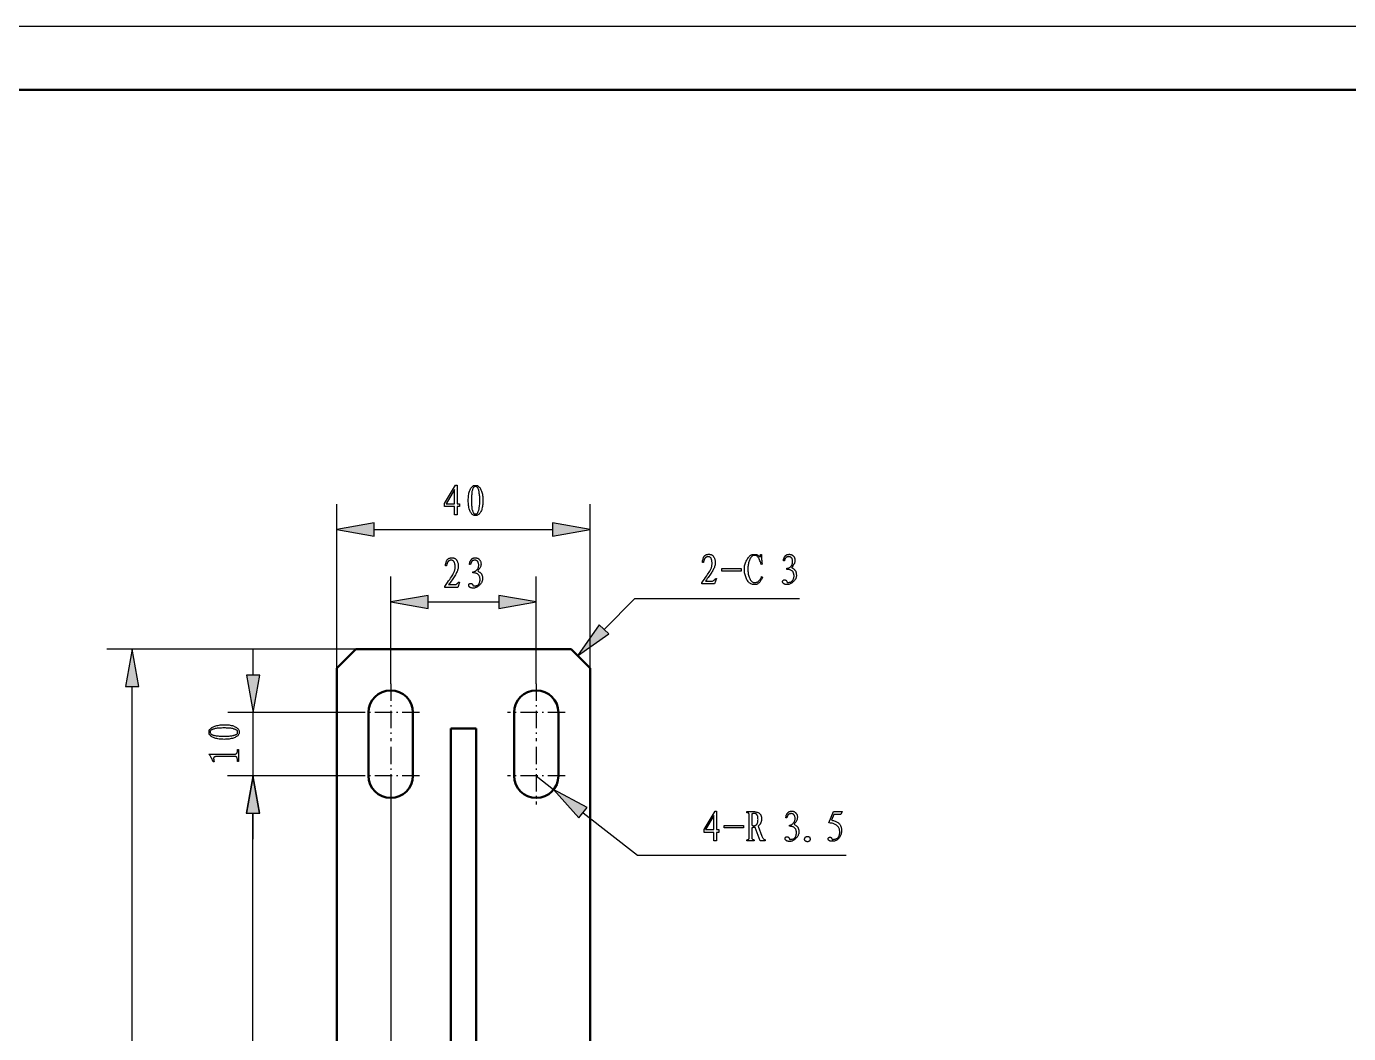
# Model space of a CAD drawing. Extents: x 0 to 420, y 0 to 297.
# Drawn here: x 104.4 to 208.9, y 217.4 to 297 of the extents above; entities that cross this region are included whole.
import ezdxf

# ---------------------------------------------------------------- set-up
doc = ezdxf.new("R2010")
doc.units = 0
doc.linetypes.add('DASHDOT', pattern=[18.5, 12, -3, 0.5, -3])

msp = doc.modelspace()

# ---------------------------------------------------------------- linework, layer by layer
at = {"color": 7, "lineweight": 25}
msp.add_line((420, 297), (0, 297), dxfattribs=at)
at = {"color": 7, "lineweight": 50}
for p, q in [((415, 292), (25, 292)), ((128.96, 164.54), (128.96, 246.29)), ((148.96, 246.29), (148.96, 164.54)), ((137.96, 164.54), (137.96, 241.54)), ((139.96, 164.54), (139.96, 241.54))]:
    msp.add_line(p, q, dxfattribs=at)
at = {"color": 5, "lineweight": 25, "ltscale": 0.324074}
for p, q in [((128.96, 246.29), (128.96, 259.25)), ((148.96, 246.29), (148.96, 259.25))]:
    msp.add_line(p, q, dxfattribs=at)
at = {"color": 5, "lineweight": 25, "ltscale": 0.352279}
msp.add_line((131.91, 257.25), (146, 257.25), dxfattribs=at)
at = {"color": 5, "lineweight": 25, "ltscale": 0.211551}
for p, q in [((133.21, 245.07), (133.21, 253.53)), ((144.71, 245.07), (144.71, 253.53))]:
    msp.add_line(p, q, dxfattribs=at)
at = {"color": 5, "lineweight": 25, "ltscale": 0.086329}
msp.add_line((150.06, 249.36), (152.5, 251.81), dxfattribs=at)
at = {"color": 5, "lineweight": 25, "ltscale": 0.325}
msp.add_line((152.5, 251.81), (165.5, 251.81), dxfattribs=at)
at = {"color": 5, "lineweight": 25, "ltscale": 0.139779}
msp.add_line((136.16, 251.53), (141.75, 251.53), dxfattribs=at)
at = {"color": 5, "lineweight": 25, "ltscale": 0.491803}
msp.add_line((130.46, 247.79), (110.79, 247.79), dxfattribs=at)
at = {"color": 5, "lineweight": 25, "ltscale": 0.051139}
for p, q in [((122.35, 245.75), (122.35, 247.79)), ((122.35, 232.79), (122.35, 234.84))]:
    msp.add_line(p, q, dxfattribs=at)
at = {"color": 7, "lineweight": 50, "ltscale": 0.053033}
for p, q in [((128.96, 246.29), (130.46, 247.79)), ((147.46, 247.79), (148.96, 246.29))]:
    msp.add_line(p, q, dxfattribs=at)
at = {"color": 7, "lineweight": 50, "ltscale": 0.425}
msp.add_line((147.46, 247.79), (130.46, 247.79), dxfattribs=at)
at = {"color": 5, "lineweight": 25}
for p, q in [((112.79, 161.5), (112.79, 244.84)), ((133.21, 237.79), (133.21, 151.23)), ((122.32, 161.5), (122.32, 234.84))]:
    msp.add_line(p, q, dxfattribs=at)
at = {"color": 14, "linetype": 'DASHDOT', "lineweight": 25, "ltscale": 0.11375}
for p, q in [((133.21, 245.07), (133.21, 240.52)), ((144.71, 245.07), (144.71, 240.52)), ((135.48, 242.79), (130.93, 242.79)), ((146.98, 242.79), (142.43, 242.79)), ((133.21, 240.07), (133.21, 235.52)), ((144.71, 240.07), (144.71, 235.52)), ((135.48, 237.79), (130.93, 237.79)), ((146.98, 237.79), (142.43, 237.79))]:
    msp.add_line(p, q, dxfattribs=at)
at = {"color": 5, "lineweight": 25, "ltscale": 0.264666}
for p, q in [((130.93, 242.79), (120.35, 242.79)), ((130.93, 237.79), (120.35, 237.79))]:
    msp.add_line(p, q, dxfattribs=at)
at = {"color": 5, "lineweight": 25, "ltscale": 0.125}
msp.add_line((122.35, 237.79), (122.35, 242.79), dxfattribs=at)
at = {"color": 7, "lineweight": 50, "ltscale": 0.125}
for p, q in [((131.46, 237.79), (131.46, 242.79)), ((134.96, 242.79), (134.96, 237.79)), ((142.96, 237.79), (142.96, 242.79)), ((146.46, 242.79), (146.46, 237.79))]:
    msp.add_line(p, q, dxfattribs=at)
at = {"color": 7, "lineweight": 50, "ltscale": 0.05}
msp.add_line((137.96, 241.54), (139.96, 241.54), dxfattribs=at)
at = {"color": 5, "lineweight": 25, "ltscale": 0.265214}
msp.add_line((130.93, 237.79), (120.32, 237.79), dxfattribs=at)
at = {"color": 5, "lineweight": 25, "ltscale": 0.04375}
msp.add_line((144.71, 237.79), (146.08, 236.71), dxfattribs=at)
at = {"color": 5, "lineweight": 25, "ltscale": 0.136529}
msp.add_line((148.41, 234.88), (152.7, 231.51), dxfattribs=at)
at = {"color": 5, "lineweight": 25, "ltscale": 0.4125}
msp.add_line((152.7, 231.51), (169.2, 231.51), dxfattribs=at)
at = {"color": 5, "lineweight": 25}
for points in [[(138.45, 260.76), (138.45, 259.28), (138.64, 259.28), (138.64, 259.06), (138.45, 259.06), (138.45, 258.4), (138.25, 258.4), (138.25, 259.06), (137.47, 259.06), (137.47, 259.31), (138.34, 260.76)], [(138.25, 259.28), (138.25, 260.41), (137.59, 259.28)], [(140.33, 260.4), (140.36, 260.34), (140.39, 260.27), (140.41, 260.2), (140.43, 260.12), (140.45, 260.04), (140.47, 259.95), (140.48, 259.86), (140.49, 259.76), (140.49, 259.66), (140.5, 259.55), (140.5, 259.45), (140.49, 259.34), (140.48, 259.24), (140.47, 259.15), (140.46, 259.06), (140.44, 258.98), (140.42, 258.89), (140.4, 258.82), (140.37, 258.75), (140.34, 258.68), (140.3, 258.62), (140.27, 258.56), (140.23, 258.51), (140.19, 258.47), (140.15, 258.43), (140.1, 258.4), (140.06, 258.38), (140.01, 258.36), (139.96, 258.35), (139.91, 258.35), (139.86, 258.35), (139.81, 258.36), (139.76, 258.38), (139.71, 258.4), (139.67, 258.43), (139.63, 258.47), (139.59, 258.51), (139.56, 258.56), (139.52, 258.62), (139.49, 258.68), (139.46, 258.75), (139.44, 258.82), (139.41, 258.89), (139.39, 258.98), (139.38, 259.06), (139.36, 259.15), (139.35, 259.24), (139.35, 259.34), (139.34, 259.45), (139.34, 259.55), (139.34, 259.66), (139.35, 259.76), (139.35, 259.86), (139.36, 259.95), (139.38, 260.04), (139.39, 260.12), (139.41, 260.2), (139.44, 260.27), (139.46, 260.34), (139.49, 260.4), (139.52, 260.46), (139.55, 260.51), (139.58, 260.56), (139.61, 260.6), (139.64, 260.63), (139.67, 260.66), (139.69, 260.69), (139.72, 260.71), (139.75, 260.72), (139.78, 260.73), (139.8, 260.73), (139.83, 260.74), (139.86, 260.74), (139.89, 260.74), (139.91, 260.74), (139.94, 260.74), (139.97, 260.74), (139.99, 260.74), (140.02, 260.73), (140.04, 260.73), (140.07, 260.72), (140.1, 260.71), (140.12, 260.69), (140.15, 260.66), (140.18, 260.63), (140.21, 260.6), (140.24, 260.56), (140.27, 260.51), (140.3, 260.46)], [(139.66, 258.77), (139.68, 258.72), (139.69, 258.68), (139.71, 258.64), (139.72, 258.61), (139.74, 258.58), (139.76, 258.55), (139.77, 258.53), (139.79, 258.52), (139.81, 258.5), (139.83, 258.49), (139.84, 258.49), (139.86, 258.48), (139.88, 258.48), (139.9, 258.48), (139.91, 258.48), (139.93, 258.48), (139.95, 258.48), (139.96, 258.48), (139.98, 258.49), (140, 258.49), (140.01, 258.5), (140.03, 258.52), (140.05, 258.53), (140.06, 258.55), (140.08, 258.58), (140.09, 258.61), (140.11, 258.64), (140.13, 258.68), (140.14, 258.72), (140.16, 258.77), (140.18, 258.82), (140.19, 258.87), (140.2, 258.94), (140.21, 259.01), (140.22, 259.08), (140.23, 259.16), (140.24, 259.25), (140.24, 259.35), (140.24, 259.45), (140.24, 259.55), (140.24, 259.66), (140.24, 259.76), (140.24, 259.86), (140.23, 259.95), (140.22, 260.03), (140.21, 260.11), (140.2, 260.18), (140.19, 260.25), (140.18, 260.32), (140.16, 260.37), (140.14, 260.43), (140.12, 260.47), (140.1, 260.51), (140.08, 260.55), (140.06, 260.58), (140.03, 260.6), (140, 260.62), (139.97, 260.64), (139.94, 260.64), (139.91, 260.65), (139.87, 260.64), (139.84, 260.64), (139.81, 260.62), (139.79, 260.6), (139.76, 260.58), (139.74, 260.55), (139.72, 260.51), (139.7, 260.47), (139.68, 260.43), (139.66, 260.37), (139.65, 260.32), (139.63, 260.25), (139.62, 260.18), (139.61, 260.11), (139.61, 260.03), (139.6, 259.95), (139.59, 259.86), (139.59, 259.76), (139.59, 259.66), (139.59, 259.55), (139.59, 259.45), (139.59, 259.35), (139.59, 259.25), (139.6, 259.16), (139.61, 259.08), (139.61, 259.01), (139.62, 258.94), (139.63, 258.87), (139.65, 258.82)], [(131.91, 257.78), (128.96, 257.25), (131.91, 256.73)], [(146, 256.73), (148.96, 257.25), (146, 257.78)], [(137.78, 252.9), (138.31, 252.9), (138.34, 252.9), (138.37, 252.91), (138.39, 252.93), (138.42, 252.94), (138.44, 252.96), (138.47, 252.98), (138.49, 253), (138.52, 253.03), (138.54, 253.06), (138.56, 253.09), (138.64, 253.09), (138.51, 252.68), (137.48, 252.68), (137.48, 252.76), (137.59, 252.91), (137.69, 253.06), (137.78, 253.19), (137.87, 253.31), (137.94, 253.42), (138.01, 253.52), (138.06, 253.6), (138.11, 253.68), (138.15, 253.74), (138.18, 253.8), (138.2, 253.85), (138.22, 253.9), (138.24, 253.95), (138.26, 254), (138.27, 254.04), (138.28, 254.09), (138.29, 254.14), (138.3, 254.19), (138.3, 254.24), (138.3, 254.28), (138.3, 254.33), (138.3, 254.38), (138.29, 254.42), (138.29, 254.46), (138.28, 254.5), (138.28, 254.54), (138.27, 254.58), (138.26, 254.61), (138.25, 254.64), (138.23, 254.67), (138.22, 254.7), (138.2, 254.73), (138.18, 254.75), (138.16, 254.77), (138.14, 254.79), (138.11, 254.8), (138.08, 254.81), (138.05, 254.82), (138.02, 254.82), (137.99, 254.82), (137.95, 254.82), (137.92, 254.82), (137.89, 254.81), (137.86, 254.8), (137.83, 254.79), (137.81, 254.78), (137.78, 254.76), (137.76, 254.74), (137.74, 254.71), (137.73, 254.69), (137.71, 254.66), (137.7, 254.63), (137.68, 254.6), (137.67, 254.57), (137.66, 254.54), (137.65, 254.51), (137.64, 254.48), (137.63, 254.44), (137.62, 254.41), (137.62, 254.37), (137.54, 254.37), (137.54, 254.45), (137.55, 254.52), (137.57, 254.58), (137.58, 254.64), (137.59, 254.69), (137.61, 254.74), (137.63, 254.78), (137.64, 254.82), (137.66, 254.85), (137.69, 254.87), (137.71, 254.9), (137.73, 254.92), (137.75, 254.93), (137.78, 254.95), (137.8, 254.97), (137.82, 254.98), (137.85, 254.99), (137.87, 255), (137.9, 255), (137.93, 255.01), (137.95, 255.01), (137.98, 255.02), (138, 255.02), (138.03, 255.02), (138.05, 255.02), (138.08, 255.02), (138.1, 255.02), (138.13, 255.02), (138.15, 255.01), (138.18, 255.01), (138.2, 255), (138.23, 255), (138.25, 254.98), (138.28, 254.97), (138.3, 254.95), (138.33, 254.93), (138.35, 254.91), (138.37, 254.88), (138.4, 254.86), (138.42, 254.82), (138.45, 254.79), (138.47, 254.75), (138.49, 254.71), (138.5, 254.67), (138.52, 254.63), (138.53, 254.58), (138.54, 254.53), (138.54, 254.47), (138.55, 254.42), (138.55, 254.36), (138.55, 254.3), (138.54, 254.24), (138.53, 254.18), (138.52, 254.12), (138.5, 254.05), (138.48, 253.99), (138.45, 253.93), (138.42, 253.86), (138.39, 253.8), (138.36, 253.73), (138.32, 253.66), (138.27, 253.59), (138.22, 253.52), (138.17, 253.44), (138.12, 253.36), (138.06, 253.27), (137.99, 253.18), (137.93, 253.09), (137.86, 253)], [(139.44, 254.5), (139.44, 254.54), (139.44, 254.58), (139.45, 254.62), (139.46, 254.66), (139.47, 254.69), (139.48, 254.73), (139.5, 254.76), (139.51, 254.79), (139.53, 254.82), (139.55, 254.85), (139.56, 254.87), (139.58, 254.89), (139.61, 254.91), (139.63, 254.93), (139.65, 254.95), (139.67, 254.96), (139.69, 254.98), (139.72, 254.99), (139.74, 255), (139.76, 255), (139.79, 255.01), (139.81, 255.01), (139.84, 255.01), (139.86, 255.02), (139.88, 255.02), (139.91, 255.02), (139.93, 255.02), (139.95, 255.02), (139.97, 255.01), (140, 255.01), (140.02, 255), (140.04, 255), (140.06, 254.99), (140.09, 254.98), (140.11, 254.96), (140.13, 254.95), (140.16, 254.93), (140.18, 254.91), (140.2, 254.89), (140.23, 254.87), (140.25, 254.84), (140.27, 254.81), (140.29, 254.78), (140.31, 254.75), (140.32, 254.71), (140.33, 254.68), (140.34, 254.64), (140.34, 254.59), (140.35, 254.55), (140.35, 254.5), (140.34, 254.46), (140.33, 254.41), (140.32, 254.36), (140.3, 254.3), (140.27, 254.25), (140.25, 254.2), (140.21, 254.15), (140.17, 254.09), (140.13, 254.03), (140.08, 253.98), (140.12, 253.96), (140.15, 253.94), (140.18, 253.92), (140.22, 253.89), (140.25, 253.87), (140.27, 253.85), (140.3, 253.82), (140.32, 253.8), (140.35, 253.77), (140.37, 253.74), (140.38, 253.72), (140.4, 253.69), (140.41, 253.65), (140.43, 253.61), (140.44, 253.58), (140.45, 253.53), (140.45, 253.49), (140.46, 253.44), (140.46, 253.39), (140.46, 253.34), (140.46, 253.29), (140.45, 253.24), (140.44, 253.19), (140.42, 253.13), (140.4, 253.09), (140.37, 253.04), (140.34, 252.99), (140.3, 252.94), (140.26, 252.89), (140.21, 252.85), (140.16, 252.81), (140.11, 252.77), (140.06, 252.73), (140.01, 252.71), (139.97, 252.68), (139.92, 252.66), (139.88, 252.64), (139.83, 252.63), (139.79, 252.63), (139.75, 252.62), (139.71, 252.62), (139.67, 252.63), (139.64, 252.63), (139.6, 252.64), (139.57, 252.64), (139.55, 252.65), (139.52, 252.66), (139.5, 252.67), (139.48, 252.68), (139.46, 252.7), (139.44, 252.71), (139.42, 252.73), (139.41, 252.74), (139.4, 252.76), (139.39, 252.77), (139.38, 252.79), (139.38, 252.8), (139.37, 252.81), (139.37, 252.83), (139.37, 252.84), (139.37, 252.86), (139.37, 252.87), (139.37, 252.88), (139.37, 252.89), (139.38, 252.9), (139.38, 252.91), (139.39, 252.92), (139.39, 252.93), (139.4, 252.94), (139.41, 252.95), (139.42, 252.96), (139.43, 252.97), (139.43, 252.97), (139.44, 252.98), (139.45, 252.98), (139.47, 252.99), (139.48, 252.99), (139.49, 253), (139.5, 253), (139.51, 253), (139.52, 253), (139.54, 253), (139.55, 253), (139.56, 253), (139.57, 253), (139.58, 252.99), (139.59, 252.99), (139.61, 252.98), (139.62, 252.98), (139.63, 252.97), (139.64, 252.96), (139.65, 252.95), (139.66, 252.94), (139.67, 252.93), (139.68, 252.91), (139.69, 252.89), (139.7, 252.87), (139.71, 252.84), (139.73, 252.82), (139.74, 252.79), (139.8, 252.79), (139.85, 252.79), (139.91, 252.8), (139.96, 252.81), (140, 252.83), (140.04, 252.84), (140.08, 252.86), (140.11, 252.88), (140.14, 252.91), (140.16, 252.94), (140.18, 252.97), (140.2, 253), (140.22, 253.04), (140.23, 253.07), (140.24, 253.11), (140.25, 253.15), (140.26, 253.19), (140.27, 253.23), (140.27, 253.27), (140.27, 253.31), (140.27, 253.36), (140.26, 253.4), (140.26, 253.44), (140.25, 253.48), (140.24, 253.52), (140.23, 253.55), (140.21, 253.59), (140.19, 253.62), (140.17, 253.65), (140.15, 253.68), (140.12, 253.7), (140.09, 253.73), (140.06, 253.75), (140.02, 253.77), (139.98, 253.78), (139.93, 253.8), (139.88, 253.81), (139.83, 253.82), (139.77, 253.82), (139.71, 253.83), (139.71, 253.91), (139.74, 253.91), (139.77, 253.91), (139.81, 253.92), (139.84, 253.93), (139.87, 253.95), (139.9, 253.96), (139.93, 253.98), (139.96, 254.01), (139.99, 254.03), (140.02, 254.06), (140.04, 254.09), (140.07, 254.12), (140.09, 254.15), (140.11, 254.19), (140.12, 254.22), (140.14, 254.26), (140.15, 254.3), (140.15, 254.33), (140.16, 254.37), (140.16, 254.41), (140.16, 254.45), (140.16, 254.49), (140.15, 254.53), (140.15, 254.56), (140.14, 254.59), (140.13, 254.62), (140.12, 254.65), (140.11, 254.68), (140.1, 254.7), (140.09, 254.72), (140.07, 254.74), (140.05, 254.76), (140.03, 254.77), (140.01, 254.79), (139.99, 254.8), (139.97, 254.81), (139.94, 254.82), (139.92, 254.82), (139.89, 254.82), (139.86, 254.82), (139.83, 254.82), (139.8, 254.82), (139.78, 254.82), (139.75, 254.81), (139.73, 254.81), (139.71, 254.8), (139.69, 254.79), (139.67, 254.78), (139.65, 254.77), (139.63, 254.76), (139.62, 254.74), (139.61, 254.72), (139.59, 254.7), (139.58, 254.68), (139.57, 254.66), (139.56, 254.63), (139.55, 254.6), (139.54, 254.57), (139.53, 254.53), (139.52, 254.5)], [(158.08, 253.17), (158.61, 253.17), (158.64, 253.18), (158.67, 253.19), (158.69, 253.2), (158.72, 253.22), (158.74, 253.24), (158.77, 253.26), (158.79, 253.28), (158.81, 253.31), (158.84, 253.33), (158.86, 253.37), (158.94, 253.37), (158.8, 252.96), (157.78, 252.96), (157.78, 253.04), (157.89, 253.19), (157.99, 253.33), (158.08, 253.46), (158.17, 253.58), (158.24, 253.69), (158.3, 253.79), (158.36, 253.88), (158.41, 253.96), (158.45, 254.02), (158.48, 254.08), (158.5, 254.13), (158.52, 254.18), (158.54, 254.22), (158.55, 254.27), (158.57, 254.32), (158.58, 254.37), (158.59, 254.42), (158.59, 254.47), (158.6, 254.51), (158.6, 254.56), (158.6, 254.61), (158.6, 254.65), (158.59, 254.7), (158.59, 254.74), (158.58, 254.78), (158.57, 254.82), (158.56, 254.85), (158.55, 254.89), (158.54, 254.92), (158.53, 254.95), (158.52, 254.98), (158.5, 255.01), (158.48, 255.03), (158.46, 255.05), (158.43, 255.06), (158.41, 255.08), (158.38, 255.09), (158.35, 255.1), (158.32, 255.1), (158.28, 255.1), (158.25, 255.1), (158.22, 255.1), (158.19, 255.09), (158.16, 255.08), (158.13, 255.07), (158.11, 255.05), (158.08, 255.04), (158.06, 255.01), (158.04, 254.99), (158.02, 254.97), (158.01, 254.94), (157.99, 254.91), (157.98, 254.88), (157.97, 254.85), (157.96, 254.82), (157.95, 254.79), (157.94, 254.75), (157.93, 254.72), (157.92, 254.69), (157.91, 254.65), (157.83, 254.65), (157.84, 254.73), (157.85, 254.79), (157.86, 254.86), (157.88, 254.91), (157.89, 254.97), (157.91, 255.01), (157.92, 255.06), (157.94, 255.09), (157.96, 255.12), (157.98, 255.15), (158.01, 255.17), (158.03, 255.19), (158.05, 255.21), (158.07, 255.23), (158.1, 255.24), (158.12, 255.26), (158.15, 255.27), (158.17, 255.27), (158.2, 255.28), (158.22, 255.29), (158.25, 255.29), (158.27, 255.29), (158.3, 255.3), (158.33, 255.3), (158.35, 255.3), (158.38, 255.3), (158.4, 255.3), (158.43, 255.29), (158.45, 255.29), (158.48, 255.29), (158.5, 255.28), (158.52, 255.27), (158.55, 255.26), (158.57, 255.25), (158.6, 255.23), (158.62, 255.21), (158.65, 255.19), (158.67, 255.16), (158.7, 255.13), (158.72, 255.1), (158.74, 255.07), (158.77, 255.03), (158.78, 254.99), (158.8, 254.95), (158.81, 254.9), (158.82, 254.86), (158.83, 254.81), (158.84, 254.75), (158.84, 254.7), (158.84, 254.64), (158.84, 254.58), (158.84, 254.52), (158.83, 254.45), (158.81, 254.39), (158.8, 254.33), (158.78, 254.27), (158.75, 254.2), (158.72, 254.14), (158.69, 254.07), (158.65, 254.01), (158.61, 253.94), (158.57, 253.87), (158.52, 253.8), (158.47, 253.72), (158.41, 253.64), (158.35, 253.55), (158.29, 253.46), (158.22, 253.37), (158.15, 253.27)], [(161.16, 254.1), (161.16, 254.2), (161.16, 254.28), (161.17, 254.37), (161.19, 254.46), (161.21, 254.54), (161.23, 254.62), (161.26, 254.69), (161.29, 254.76), (161.33, 254.84), (161.37, 254.9), (161.41, 254.97), (161.45, 255.03), (161.49, 255.08), (161.53, 255.12), (161.57, 255.16), (161.61, 255.2), (161.65, 255.23), (161.69, 255.25), (161.73, 255.26), (161.76, 255.27), (161.8, 255.28), (161.83, 255.28), (161.87, 255.29), (161.9, 255.29), (161.93, 255.29), (161.95, 255.29), (161.98, 255.29), (162, 255.29), (162.02, 255.29), (162.04, 255.29), (162.06, 255.28), (162.08, 255.28), (162.1, 255.27), (162.12, 255.26), (162.14, 255.26), (162.16, 255.25), (162.18, 255.24), (162.2, 255.23), (162.22, 255.22), (162.24, 255.2), (162.25, 255.19), (162.27, 255.18), (162.29, 255.17), (162.3, 255.16), (162.32, 255.15), (162.33, 255.14), (162.35, 255.13), (162.36, 255.12), (162.37, 255.11), (162.38, 255.1), (162.39, 255.1), (162.4, 255.1), (162.4, 255.1), (162.41, 255.11), (162.41, 255.13), (162.42, 255.15), (162.42, 255.18), (162.42, 255.21), (162.43, 255.25), (162.43, 255.29), (162.51, 255.29), (162.51, 255.27), (162.51, 255.24), (162.51, 255.21), (162.51, 255.18), (162.51, 255.15), (162.51, 255.11), (162.51, 255.08), (162.51, 255.05), (162.51, 255.01), (162.51, 254.98), (162.51, 254.94), (162.51, 254.9), (162.51, 254.86), (162.52, 254.82), (162.52, 254.77), (162.53, 254.73), (162.54, 254.68), (162.54, 254.62), (162.55, 254.57), (162.56, 254.51), (162.48, 254.5), (162.44, 254.61), (162.41, 254.7), (162.37, 254.79), (162.34, 254.86), (162.31, 254.93), (162.28, 254.99), (162.25, 255.04), (162.23, 255.08), (162.2, 255.11), (162.18, 255.14), (162.16, 255.15), (162.13, 255.17), (162.11, 255.18), (162.08, 255.19), (162.06, 255.2), (162.03, 255.21), (162, 255.21), (161.97, 255.21), (161.93, 255.21), (161.9, 255.21), (161.87, 255.21), (161.83, 255.19), (161.8, 255.18), (161.77, 255.15), (161.73, 255.12), (161.7, 255.09), (161.67, 255.05), (161.64, 255), (161.61, 254.95), (161.58, 254.89), (161.55, 254.83), (161.52, 254.76), (161.5, 254.69), (161.48, 254.62), (161.47, 254.55), (161.45, 254.47), (161.44, 254.39), (161.43, 254.31), (161.43, 254.22), (161.43, 254.13), (161.43, 254.04), (161.43, 253.96), (161.44, 253.87), (161.45, 253.79), (161.46, 253.72), (161.48, 253.64), (161.5, 253.57), (161.52, 253.5), (161.54, 253.44), (161.57, 253.37), (161.6, 253.31), (161.63, 253.26), (161.67, 253.22), (161.7, 253.17), (161.74, 253.14), (161.77, 253.11), (161.81, 253.09), (161.85, 253.07), (161.9, 253.06), (161.94, 253.06), (161.99, 253.06), (162.03, 253.06), (162.07, 253.07), (162.11, 253.08), (162.14, 253.09), (162.18, 253.1), (162.21, 253.12), (162.24, 253.14), (162.27, 253.16), (162.3, 253.19), (162.32, 253.22), (162.35, 253.25), (162.37, 253.28), (162.39, 253.31), (162.41, 253.35), (162.44, 253.38), (162.46, 253.42), (162.47, 253.46), (162.49, 253.5), (162.51, 253.54), (162.59, 253.49), (162.56, 253.42), (162.52, 253.36), (162.49, 253.3), (162.45, 253.24), (162.42, 253.19), (162.39, 253.14), (162.36, 253.1), (162.33, 253.06), (162.3, 253.03), (162.27, 253), (162.24, 252.98), (162.21, 252.96), (162.17, 252.94), (162.13, 252.92), (162.09, 252.91), (162.05, 252.9), (162, 252.9), (161.95, 252.9), (161.89, 252.9), (161.84, 252.9), (161.78, 252.91), (161.73, 252.93), (161.67, 252.95), (161.62, 252.98), (161.57, 253.01), (161.53, 253.05), (161.48, 253.1), (161.44, 253.15), (161.39, 253.22), (161.35, 253.28), (161.32, 253.36), (161.28, 253.43), (161.25, 253.51), (161.23, 253.59), (161.2, 253.67), (161.19, 253.75), (161.17, 253.84), (161.16, 253.92), (161.16, 254.01)], [(164.23, 254.77), (164.24, 254.82), (164.24, 254.86), (164.25, 254.9), (164.26, 254.93), (164.27, 254.97), (164.28, 255), (164.29, 255.04), (164.31, 255.07), (164.32, 255.1), (164.34, 255.12), (164.36, 255.15), (164.38, 255.17), (164.4, 255.19), (164.42, 255.21), (164.45, 255.23), (164.47, 255.24), (164.49, 255.25), (164.51, 255.27), (164.54, 255.27), (164.56, 255.28), (164.59, 255.29), (164.61, 255.29), (164.63, 255.29), (164.66, 255.29), (164.68, 255.3), (164.7, 255.3), (164.73, 255.29), (164.75, 255.29), (164.77, 255.29), (164.79, 255.29), (164.82, 255.28), (164.84, 255.27), (164.86, 255.27), (164.88, 255.25), (164.91, 255.24), (164.93, 255.23), (164.95, 255.21), (164.98, 255.19), (165, 255.17), (165.03, 255.14), (165.05, 255.12), (165.07, 255.09), (165.09, 255.06), (165.1, 255.03), (165.12, 254.99), (165.13, 254.95), (165.13, 254.91), (165.14, 254.87), (165.14, 254.83), (165.14, 254.78), (165.14, 254.73), (165.13, 254.68), (165.12, 254.63), (165.1, 254.58), (165.07, 254.53), (165.04, 254.48), (165.01, 254.42), (164.97, 254.37), (164.93, 254.31), (164.88, 254.25), (164.91, 254.24), (164.95, 254.21), (164.98, 254.19), (165.01, 254.17), (165.04, 254.15), (165.07, 254.13), (165.1, 254.1), (165.12, 254.08), (165.14, 254.05), (165.16, 254.02), (165.18, 253.99), (165.2, 253.96), (165.21, 253.93), (165.22, 253.89), (165.23, 253.85), (165.24, 253.81), (165.25, 253.77), (165.25, 253.72), (165.26, 253.67), (165.26, 253.62), (165.26, 253.57), (165.25, 253.51), (165.24, 253.46), (165.22, 253.41), (165.2, 253.36), (165.17, 253.31), (165.13, 253.27), (165.1, 253.22), (165.05, 253.17), (165.01, 253.13), (164.96, 253.08), (164.91, 253.05), (164.86, 253.01), (164.81, 252.98), (164.76, 252.96), (164.72, 252.94), (164.67, 252.92), (164.63, 252.91), (164.59, 252.9), (164.55, 252.9), (164.51, 252.9), (164.47, 252.9), (164.44, 252.91), (164.4, 252.91), (164.37, 252.92), (164.34, 252.93), (164.32, 252.94), (164.29, 252.95), (164.27, 252.96), (164.25, 252.98), (164.24, 252.99), (164.22, 253.01), (164.21, 253.02), (164.2, 253.04), (164.19, 253.05), (164.18, 253.06), (164.17, 253.08), (164.17, 253.09), (164.17, 253.11), (164.16, 253.12), (164.17, 253.13), (164.17, 253.15), (164.17, 253.16), (164.17, 253.17), (164.18, 253.18), (164.18, 253.19), (164.18, 253.2), (164.19, 253.21), (164.2, 253.22), (164.21, 253.23), (164.21, 253.24), (164.22, 253.24), (164.23, 253.25), (164.24, 253.26), (164.25, 253.26), (164.26, 253.27), (164.27, 253.27), (164.28, 253.27), (164.3, 253.28), (164.31, 253.28), (164.32, 253.28), (164.33, 253.28), (164.34, 253.28), (164.36, 253.28), (164.37, 253.27), (164.38, 253.27), (164.39, 253.27), (164.4, 253.26), (164.41, 253.26), (164.42, 253.25), (164.44, 253.24), (164.45, 253.23), (164.46, 253.22), (164.47, 253.2), (164.48, 253.19), (164.49, 253.17), (164.5, 253.14), (164.51, 253.12), (164.52, 253.09), (164.53, 253.07), (164.59, 253.07), (164.65, 253.07), (164.7, 253.08), (164.75, 253.09), (164.8, 253.1), (164.84, 253.12), (164.87, 253.14), (164.91, 253.16), (164.93, 253.19), (164.96, 253.22), (164.98, 253.25), (165, 253.28), (165.01, 253.31), (165.03, 253.35), (165.04, 253.38), (165.05, 253.42), (165.06, 253.46), (165.06, 253.5), (165.07, 253.55), (165.07, 253.59), (165.07, 253.64), (165.06, 253.68), (165.06, 253.72), (165.05, 253.76), (165.04, 253.79), (165.02, 253.83), (165.01, 253.86), (164.99, 253.9), (164.97, 253.93), (164.94, 253.95), (164.92, 253.98), (164.89, 254), (164.85, 254.02), (164.82, 254.04), (164.77, 254.06), (164.73, 254.07), (164.68, 254.09), (164.62, 254.09), (164.57, 254.1), (164.51, 254.1), (164.51, 254.19), (164.54, 254.19), (164.57, 254.19), (164.6, 254.2), (164.63, 254.21), (164.67, 254.22), (164.7, 254.24), (164.73, 254.26), (164.76, 254.28), (164.79, 254.31), (164.81, 254.34), (164.84, 254.37), (164.87, 254.4), (164.89, 254.43), (164.91, 254.47), (164.92, 254.5), (164.93, 254.54), (164.94, 254.57), (164.95, 254.61), (164.96, 254.65), (164.96, 254.69), (164.96, 254.73), (164.95, 254.77), (164.95, 254.81), (164.95, 254.84), (164.94, 254.87), (164.93, 254.9), (164.92, 254.93), (164.91, 254.95), (164.9, 254.98), (164.88, 255), (164.87, 255.02), (164.85, 255.04), (164.83, 255.05), (164.81, 255.07), (164.79, 255.08), (164.77, 255.09), (164.74, 255.09), (164.71, 255.1), (164.69, 255.1), (164.66, 255.1), (164.63, 255.1), (164.6, 255.1), (164.57, 255.1), (164.55, 255.09), (164.53, 255.09), (164.5, 255.08), (164.48, 255.07), (164.46, 255.06), (164.45, 255.05), (164.43, 255.03), (164.42, 255.02), (164.4, 255), (164.39, 254.98), (164.38, 254.96), (164.36, 254.93), (164.35, 254.91), (164.34, 254.88), (164.33, 254.85), (164.32, 254.81), (164.32, 254.77)], [(159.36, 254.16), (160.9, 254.16), (160.9, 253.97), (159.36, 253.97)], [(136.16, 252.05), (133.21, 251.53), (136.16, 251.01)], [(141.75, 251.01), (144.71, 251.53), (141.75, 252.05)], [(149.69, 249.73), (147.97, 247.27), (150.43, 249)], [(113.31, 244.84), (112.79, 247.79), (112.26, 244.84)], [(121.82, 245.75), (122.35, 242.79), (122.87, 245.75)], [(119.2, 241.67), (119.26, 241.7), (119.33, 241.72), (119.4, 241.75), (119.48, 241.77), (119.56, 241.78), (119.65, 241.8), (119.74, 241.81), (119.84, 241.82), (119.94, 241.83), (120.05, 241.83), (120.15, 241.83), (120.26, 241.83), (120.36, 241.82), (120.45, 241.81), (120.54, 241.79), (120.62, 241.78), (120.71, 241.76), (120.78, 241.73), (120.85, 241.7), (120.92, 241.67), (120.98, 241.64), (121.04, 241.6), (121.09, 241.56), (121.13, 241.52), (121.17, 241.48), (121.2, 241.44), (121.22, 241.39), (121.24, 241.34), (121.25, 241.29), (121.25, 241.24), (121.25, 241.19), (121.24, 241.14), (121.22, 241.09), (121.2, 241.05), (121.17, 241), (121.13, 240.96), (121.09, 240.92), (121.04, 240.89), (120.98, 240.86), (120.92, 240.82), (120.85, 240.8), (120.78, 240.77), (120.71, 240.75), (120.62, 240.73), (120.54, 240.71), (120.45, 240.7), (120.36, 240.69), (120.26, 240.68), (120.15, 240.68), (120.05, 240.67), (119.94, 240.68), (119.84, 240.68), (119.74, 240.69), (119.65, 240.7), (119.56, 240.71), (119.48, 240.73), (119.4, 240.75), (119.33, 240.77), (119.26, 240.8), (119.2, 240.82), (119.14, 240.85), (119.09, 240.88), (119.04, 240.91), (119, 240.94), (118.97, 240.97), (118.94, 241), (118.91, 241.03), (118.89, 241.06), (118.88, 241.08), (118.87, 241.11), (118.87, 241.14), (118.86, 241.17), (118.86, 241.19), (118.86, 241.22), (118.86, 241.25), (118.86, 241.27), (118.86, 241.3), (118.86, 241.33), (118.87, 241.35), (118.87, 241.38), (118.88, 241.4), (118.89, 241.43), (118.91, 241.46), (118.94, 241.49), (118.97, 241.51), (119, 241.54), (119.04, 241.57), (119.09, 241.6), (119.14, 241.63)], [(120.83, 241), (120.88, 241.01), (120.92, 241.03), (120.96, 241.04), (120.99, 241.06), (121.02, 241.07), (121.05, 241.09), (121.07, 241.11), (121.08, 241.12), (121.1, 241.14), (121.11, 241.16), (121.11, 241.18), (121.12, 241.19), (121.12, 241.21), (121.12, 241.23), (121.12, 241.25), (121.12, 241.26), (121.12, 241.28), (121.12, 241.3), (121.11, 241.31), (121.11, 241.33), (121.1, 241.35), (121.08, 241.36), (121.07, 241.38), (121.05, 241.4), (121.02, 241.41), (120.99, 241.43), (120.96, 241.44), (120.92, 241.46), (120.88, 241.48), (120.83, 241.49), (120.78, 241.51), (120.73, 241.52), (120.66, 241.54), (120.59, 241.55), (120.52, 241.56), (120.44, 241.56), (120.35, 241.57), (120.25, 241.57), (120.15, 241.58), (120.05, 241.58), (119.94, 241.58), (119.84, 241.57), (119.74, 241.57), (119.65, 241.56), (119.57, 241.56), (119.49, 241.55), (119.42, 241.54), (119.35, 241.52), (119.28, 241.51), (119.23, 241.49), (119.17, 241.48), (119.13, 241.46), (119.09, 241.44), (119.05, 241.41), (119.02, 241.39), (119, 241.36), (118.98, 241.34), (118.96, 241.31), (118.96, 241.27), (118.95, 241.24), (118.96, 241.21), (118.96, 241.18), (118.98, 241.15), (119, 241.12), (119.02, 241.09), (119.05, 241.07), (119.09, 241.05), (119.13, 241.03), (119.17, 241.01), (119.23, 241), (119.28, 240.98), (119.35, 240.97), (119.42, 240.96), (119.49, 240.95), (119.57, 240.94), (119.65, 240.93), (119.74, 240.93), (119.84, 240.92), (119.94, 240.92), (120.05, 240.92), (120.15, 240.92), (120.25, 240.92), (120.35, 240.93), (120.44, 240.93), (120.52, 240.94), (120.59, 240.95), (120.66, 240.96), (120.73, 240.97), (120.78, 240.98)], [(119.42, 239.31), (119.38, 239.31), (119.34, 239.3), (119.31, 239.3), (119.29, 239.29), (119.27, 239.27), (119.25, 239.26), (119.23, 239.24), (119.23, 239.22), (119.22, 239.2), (119.22, 239.18), (119.22, 239.15), (119.22, 239.12), (119.23, 239.1), (119.23, 239.07), (119.24, 239.04), (119.24, 239.01), (119.25, 238.98), (119.25, 238.96), (119.26, 238.93), (119.27, 238.9), (119.19, 238.9), (119.16, 238.96), (119.13, 239.03), (119.1, 239.09), (119.07, 239.15), (119.04, 239.21), (119, 239.28), (118.97, 239.34), (118.93, 239.4), (118.89, 239.45), (118.84, 239.51), (120.95, 239.51), (120.98, 239.52), (121.01, 239.54), (121.03, 239.56), (121.05, 239.58), (121.07, 239.62), (121.09, 239.66), (121.1, 239.7), (121.11, 239.76), (121.11, 239.82), (121.11, 239.88), (121.2, 239.88), (121.2, 238.92), (121.11, 238.92), (121.11, 238.99), (121.11, 239.05), (121.1, 239.11), (121.09, 239.16), (121.08, 239.2), (121.06, 239.23), (121.05, 239.26), (121.03, 239.28), (121, 239.3), (120.98, 239.31)], [(122.84, 234.84), (122.32, 237.79), (121.8, 234.84)], [(122.87, 234.84), (122.35, 237.79), (121.82, 234.84)], [(148.73, 235.29), (146.08, 236.71), (148.08, 234.47)], [(158.94, 235.01), (158.94, 233.54), (159.14, 233.54), (159.14, 233.32), (158.94, 233.32), (158.94, 232.66), (158.74, 232.66), (158.74, 233.32), (157.96, 233.32), (157.96, 233.56), (158.84, 235.01)], [(164.43, 234.48), (164.43, 234.52), (164.44, 234.56), (164.44, 234.6), (164.45, 234.64), (164.46, 234.68), (164.47, 234.71), (164.49, 234.74), (164.5, 234.77), (164.52, 234.8), (164.54, 234.83), (164.56, 234.85), (164.58, 234.88), (164.6, 234.9), (164.62, 234.92), (164.64, 234.93), (164.66, 234.95), (164.69, 234.96), (164.71, 234.97), (164.73, 234.98), (164.76, 234.98), (164.78, 234.99), (164.81, 234.99), (164.83, 235), (164.85, 235), (164.88, 235), (164.9, 235), (164.92, 235), (164.95, 235), (164.97, 235), (164.99, 234.99), (165.01, 234.99), (165.03, 234.98), (165.06, 234.97), (165.08, 234.96), (165.1, 234.95), (165.13, 234.93), (165.15, 234.91), (165.17, 234.89), (165.2, 234.87), (165.22, 234.85), (165.25, 234.82), (165.27, 234.79), (165.28, 234.76), (165.3, 234.73), (165.31, 234.7), (165.32, 234.66), (165.33, 234.62), (165.34, 234.58), (165.34, 234.53), (165.34, 234.49), (165.33, 234.44), (165.33, 234.39), (165.31, 234.34), (165.29, 234.29), (165.27, 234.23), (165.24, 234.18), (165.2, 234.13), (165.17, 234.07), (165.12, 234.02), (165.07, 233.96), (165.11, 233.94), (165.14, 233.92), (165.18, 233.9), (165.21, 233.88), (165.24, 233.85), (165.27, 233.83), (165.29, 233.81), (165.32, 233.78), (165.34, 233.75), (165.36, 233.73), (165.38, 233.7), (165.39, 233.67), (165.41, 233.63), (165.42, 233.6), (165.43, 233.56), (165.44, 233.52), (165.45, 233.47), (165.45, 233.43), (165.45, 233.38), (165.45, 233.32), (165.45, 233.27), (165.44, 233.22), (165.43, 233.17), (165.41, 233.12), (165.39, 233.07), (165.36, 233.02), (165.33, 232.97), (165.29, 232.92), (165.25, 232.88), (165.2, 232.83), (165.15, 232.79), (165.1, 232.75), (165.05, 232.72), (165.01, 232.69), (164.96, 232.66), (164.92, 232.64), (164.87, 232.63), (164.83, 232.61), (164.78, 232.61), (164.74, 232.61), (164.7, 232.61), (164.67, 232.61), (164.63, 232.61), (164.6, 232.62), (164.57, 232.62), (164.54, 232.63), (164.51, 232.64), (164.49, 232.65), (164.47, 232.67), (164.45, 232.68), (164.43, 232.7), (164.42, 232.71), (164.4, 232.73), (164.39, 232.74), (164.38, 232.75), (164.37, 232.77), (164.37, 232.78), (164.36, 232.8), (164.36, 232.81), (164.36, 232.82), (164.36, 232.84), (164.36, 232.85), (164.36, 232.86), (164.37, 232.88), (164.37, 232.89), (164.38, 232.9), (164.38, 232.91), (164.39, 232.92), (164.39, 232.93), (164.4, 232.93), (164.41, 232.94), (164.42, 232.95), (164.43, 232.96), (164.44, 232.96), (164.45, 232.97), (164.46, 232.97), (164.47, 232.97), (164.48, 232.98), (164.49, 232.98), (164.5, 232.98), (164.52, 232.98), (164.53, 232.98), (164.54, 232.98), (164.55, 232.98), (164.56, 232.98), (164.58, 232.98), (164.59, 232.97), (164.6, 232.97), (164.61, 232.96), (164.62, 232.95), (164.63, 232.95), (164.64, 232.94), (164.65, 232.92), (164.66, 232.91), (164.67, 232.89), (164.69, 232.87), (164.7, 232.85), (164.71, 232.83), (164.72, 232.8), (164.73, 232.77), (164.79, 232.77), (164.85, 232.78), (164.9, 232.78), (164.95, 232.79), (164.99, 232.81), (165.03, 232.82), (165.07, 232.84), (165.1, 232.87), (165.13, 232.89), (165.15, 232.92), (165.17, 232.95), (165.19, 232.98), (165.21, 233.02), (165.22, 233.05), (165.24, 233.09), (165.25, 233.13), (165.25, 233.17), (165.26, 233.21), (165.26, 233.25), (165.26, 233.3), (165.26, 233.34), (165.26, 233.38), (165.25, 233.42), (165.24, 233.46), (165.23, 233.5), (165.22, 233.54), (165.2, 233.57), (165.18, 233.6), (165.16, 233.63), (165.14, 233.66), (165.11, 233.68), (165.08, 233.71), (165.05, 233.73), (165.01, 233.75), (164.97, 233.76), (164.92, 233.78), (164.87, 233.79), (164.82, 233.8), (164.76, 233.81), (164.7, 233.81), (164.7, 233.89), (164.74, 233.89), (164.77, 233.9), (164.8, 233.9), (164.83, 233.92), (164.86, 233.93), (164.89, 233.95), (164.92, 233.96), (164.95, 233.99), (164.98, 234.01), (165.01, 234.04), (165.04, 234.07), (165.06, 234.1), (165.08, 234.14), (165.1, 234.17), (165.12, 234.21), (165.13, 234.24), (165.14, 234.28), (165.15, 234.32), (165.15, 234.36), (165.15, 234.4), (165.15, 234.44), (165.15, 234.47), (165.15, 234.51), (165.14, 234.54), (165.13, 234.58), (165.13, 234.61), (165.12, 234.63), (165.11, 234.66), (165.09, 234.68), (165.08, 234.7), (165.06, 234.72), (165.05, 234.74), (165.03, 234.76), (165.01, 234.77), (164.98, 234.78), (164.96, 234.79), (164.94, 234.8), (164.91, 234.8), (164.88, 234.81), (164.85, 234.81), (164.82, 234.81), (164.8, 234.8), (164.77, 234.8), (164.74, 234.8), (164.72, 234.79), (164.7, 234.78), (164.68, 234.77), (164.66, 234.76), (164.64, 234.75), (164.63, 234.74), (164.61, 234.72), (164.6, 234.71), (164.59, 234.69), (164.57, 234.66), (164.56, 234.64), (164.55, 234.61), (164.54, 234.58), (164.53, 234.55), (164.52, 234.52), (164.51, 234.48)], [(158.74, 233.54), (158.74, 234.67), (158.08, 233.54)], [(161.73, 233.66), (161.73, 232.88), (161.74, 232.85), (161.75, 232.83), (161.76, 232.81), (161.78, 232.79), (161.8, 232.78), (161.82, 232.76), (161.84, 232.75), (161.86, 232.75), (161.89, 232.74), (161.93, 232.74), (161.93, 232.66), (161.35, 232.66), (161.35, 232.74), (161.38, 232.74), (161.41, 232.75), (161.43, 232.75), (161.45, 232.76), (161.47, 232.77), (161.49, 232.79), (161.5, 232.8), (161.51, 232.82), (161.52, 232.84), (161.53, 232.87), (161.53, 234.75), (161.52, 234.78), (161.51, 234.8), (161.5, 234.82), (161.49, 234.83), (161.47, 234.84), (161.45, 234.86), (161.43, 234.86), (161.41, 234.87), (161.38, 234.87), (161.35, 234.88), (161.35, 234.96), (161.95, 234.96), (162.01, 234.95), (162.06, 234.94), (162.11, 234.93), (162.16, 234.92), (162.2, 234.9), (162.24, 234.89), (162.28, 234.87), (162.31, 234.84), (162.34, 234.82), (162.37, 234.79), (162.39, 234.76), (162.42, 234.73), (162.44, 234.7), (162.45, 234.66), (162.47, 234.62), (162.48, 234.58), (162.49, 234.54), (162.49, 234.49), (162.5, 234.44), (162.5, 234.39), (162.5, 234.34), (162.49, 234.29), (162.49, 234.24), (162.48, 234.2), (162.47, 234.15), (162.46, 234.11), (162.44, 234.08), (162.42, 234.04), (162.41, 234.01), (162.38, 233.98), (162.36, 233.95), (162.34, 233.93), (162.32, 233.9), (162.3, 233.88), (162.29, 233.87), (162.27, 233.85), (162.26, 233.84), (162.25, 233.82), (162.23, 233.82), (162.23, 233.81), (162.53, 233.03), (162.55, 232.98), (162.57, 232.93), (162.6, 232.89), (162.62, 232.85), (162.65, 232.82), (162.68, 232.8), (162.71, 232.77), (162.74, 232.76), (162.77, 232.75), (162.8, 232.74), (162.8, 232.66), (162.4, 232.66), (161.99, 233.71), (161.95, 233.71), (161.91, 233.71), (161.88, 233.71), (161.85, 233.7), (161.82, 233.7), (161.79, 233.69), (161.77, 233.69), (161.76, 233.68), (161.74, 233.67)], [(162.14, 234.71), (162.13, 234.73), (162.11, 234.75), (162.09, 234.77), (162.07, 234.78), (162.04, 234.79), (162.02, 234.8), (162, 234.81), (161.97, 234.82), (161.94, 234.82), (161.91, 234.82), (161.88, 234.82), (161.86, 234.82), (161.83, 234.81), (161.81, 234.81), (161.79, 234.8), (161.78, 234.8), (161.76, 234.79), (161.75, 234.78), (161.74, 234.77), (161.73, 234.75), (161.73, 233.93), (161.74, 233.92), (161.75, 233.9), (161.76, 233.89), (161.77, 233.88), (161.79, 233.87), (161.81, 233.86), (161.83, 233.86), (161.85, 233.85), (161.87, 233.85), (161.9, 233.85), (161.93, 233.85), (161.96, 233.85), (161.98, 233.86), (162.01, 233.87), (162.03, 233.88), (162.06, 233.89), (162.08, 233.91), (162.1, 233.92), (162.12, 233.94), (162.14, 233.97), (162.15, 233.99), (162.17, 234.02), (162.18, 234.05), (162.19, 234.08), (162.2, 234.12), (162.21, 234.16), (162.22, 234.2), (162.22, 234.24), (162.22, 234.29), (162.23, 234.34), (162.22, 234.39), (162.22, 234.44), (162.22, 234.48), (162.21, 234.53), (162.21, 234.56), (162.2, 234.6), (162.19, 234.63), (162.17, 234.66), (162.16, 234.69)], [(168.68, 233.37), (168.68, 233.43), (168.67, 233.48), (168.66, 233.54), (168.65, 233.59), (168.63, 233.63), (168.61, 233.68), (168.58, 233.73), (168.55, 233.77), (168.51, 233.81), (168.48, 233.85), (168.43, 233.89), (168.38, 233.92), (168.33, 233.95), (168.27, 233.98), (168.21, 234), (168.15, 234.02), (168.07, 234.04), (168, 234.05), (167.92, 234.06), (167.83, 234.07), (168.19, 234.96), (168.87, 234.96), (168.78, 234.74), (168.22, 234.74), (168.04, 234.29), (168.11, 234.27), (168.18, 234.26), (168.25, 234.24), (168.32, 234.21), (168.38, 234.19), (168.43, 234.16), (168.48, 234.13), (168.53, 234.1), (168.58, 234.07), (168.62, 234.03), (168.66, 234), (168.69, 233.95), (168.72, 233.91), (168.75, 233.86), (168.77, 233.8), (168.79, 233.74), (168.8, 233.68), (168.81, 233.62), (168.82, 233.55), (168.82, 233.47), (168.82, 233.4), (168.81, 233.33), (168.8, 233.26), (168.79, 233.2), (168.77, 233.13), (168.75, 233.07), (168.72, 233.02), (168.69, 232.96), (168.66, 232.91), (168.62, 232.87), (168.58, 232.82), (168.54, 232.78), (168.5, 232.75), (168.45, 232.71), (168.41, 232.69), (168.36, 232.67), (168.32, 232.65), (168.27, 232.63), (168.22, 232.62), (168.18, 232.62), (168.13, 232.62), (168.08, 232.62), (168.04, 232.62), (168, 232.62), (167.97, 232.62), (167.94, 232.63), (167.91, 232.64), (167.89, 232.65), (167.87, 232.66), (167.85, 232.67), (167.83, 232.68), (167.82, 232.69), (167.81, 232.71), (167.79, 232.72), (167.79, 232.73), (167.78, 232.75), (167.77, 232.76), (167.77, 232.78), (167.77, 232.79), (167.76, 232.81), (167.77, 232.83), (167.77, 232.84), (167.77, 232.86), (167.78, 232.87), (167.78, 232.88), (167.79, 232.89), (167.8, 232.9), (167.81, 232.91), (167.82, 232.92), (167.83, 232.93), (167.85, 232.93), (167.86, 232.94), (167.87, 232.94), (167.89, 232.94), (167.9, 232.95), (167.92, 232.95), (167.93, 232.94), (167.94, 232.94), (167.96, 232.94), (167.97, 232.93), (167.98, 232.93), (168, 232.92), (168.01, 232.91), (168.02, 232.89), (168.03, 232.88), (168.04, 232.86), (168.05, 232.84), (168.06, 232.82), (168.07, 232.8), (168.08, 232.77), (168.15, 232.77), (168.21, 232.78), (168.27, 232.78), (168.33, 232.8), (168.38, 232.81), (168.42, 232.83), (168.46, 232.85), (168.5, 232.87), (168.53, 232.9), (168.56, 232.93), (168.58, 232.96), (168.6, 233), (168.62, 233.03), (168.64, 233.07), (168.65, 233.12), (168.66, 233.16), (168.67, 233.21), (168.68, 233.26), (168.68, 233.32)], [(159.56, 233.86), (161.09, 233.86), (161.09, 233.67), (159.56, 233.67)], [(166.25, 232.61), (166.23, 232.6), (166.2, 232.59), (166.18, 232.58), (166.16, 232.58), (166.13, 232.58), (166.11, 232.58), (166.09, 232.59), (166.06, 232.59), (166.04, 232.6), (166.01, 232.61), (165.99, 232.63), (165.97, 232.64), (165.95, 232.66), (165.94, 232.68), (165.93, 232.69), (165.92, 232.72), (165.91, 232.74), (165.91, 232.76), (165.91, 232.79), (165.91, 232.82), (165.92, 232.85), (165.92, 232.87), (165.93, 232.89), (165.94, 232.91), (165.95, 232.93), (165.97, 232.95), (165.98, 232.96), (166, 232.97), (166.02, 232.98), (166.04, 232.99), (166.06, 232.99), (166.08, 233), (166.1, 233), (166.12, 233), (166.14, 233), (166.16, 233), (166.18, 233), (166.2, 233), (166.21, 232.99), (166.23, 232.99), (166.25, 232.98), (166.27, 232.97), (166.28, 232.96), (166.3, 232.95), (166.31, 232.93), (166.32, 232.91), (166.33, 232.89), (166.33, 232.87), (166.34, 232.84), (166.34, 232.81), (166.34, 232.78), (166.34, 232.75), (166.34, 232.73), (166.33, 232.71), (166.33, 232.68), (166.32, 232.67), (166.3, 232.65), (166.29, 232.63), (166.27, 232.62)]]:
    msp.add_lwpolyline(points, close=True, dxfattribs=at)
at = {"color": 7, "lineweight": 50}
for centre, start, end in [((133.21, 242.79), 0, 180), ((144.71, 242.79), 0, 180), ((133.21, 237.79), 180, 360), ((144.71, 237.79), 180, 360)]:
    msp.add_arc(centre, 1.75, start, end, dxfattribs=at)
at = {"color": 5, "lineweight": 25}
for points in [[(131.91, 257.78), (128.96, 257.25), (131.91, 257.78), (131.91, 256.73)], [(146, 256.73), (148.96, 257.25), (146, 256.73), (146, 257.78)], [(136.16, 252.05), (133.21, 251.53), (136.16, 252.05), (136.16, 251.01)], [(141.75, 251.01), (144.71, 251.53), (141.75, 251.01), (141.75, 252.05)], [(149.69, 249.73), (147.97, 247.27), (149.69, 249.73), (150.43, 249)], [(113.31, 244.84), (112.79, 247.79), (113.31, 244.84), (112.26, 244.84)], [(121.82, 245.75), (122.35, 242.79), (121.82, 245.75), (122.87, 245.75)], [(122.84, 234.84), (122.32, 237.79), (122.84, 234.84), (121.8, 234.84)], [(122.87, 234.84), (122.35, 237.79), (122.87, 234.84), (121.82, 234.84)], [(148.73, 235.29), (146.08, 236.71), (148.73, 235.29), (148.08, 234.47)]]:
    msp.add_solid(points, dxfattribs=at)

doc.saveas('drawing.dxf')
